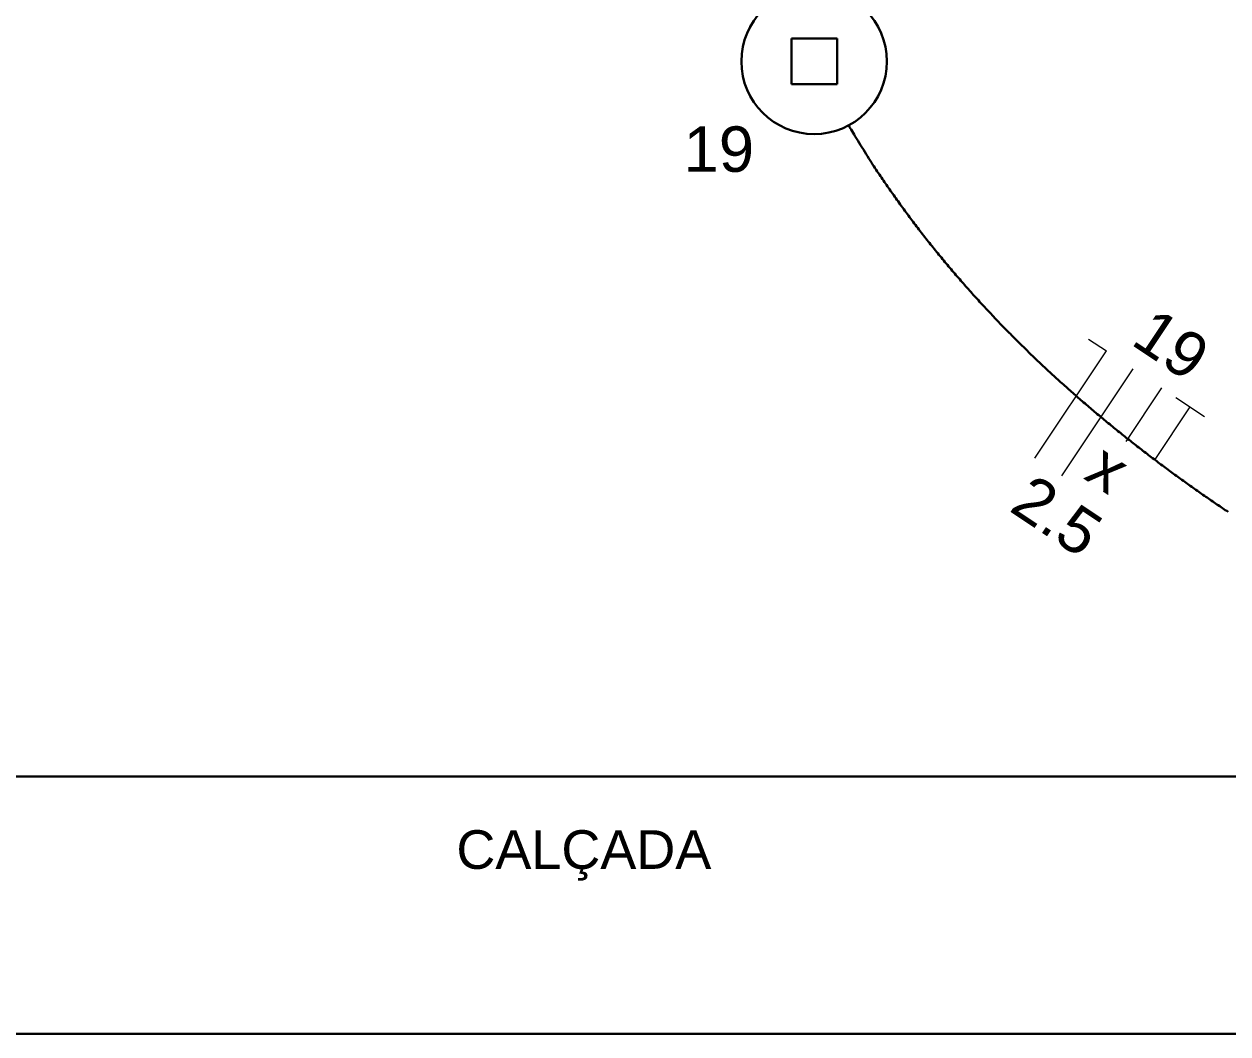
# Model space of a CAD drawing. Header units: millimetres. Extents: x 0 to 55.3, y 20.8 to 61.4.
# Drawn here: x 10.944 to 13.281, y 49.925 to 51.887 of the extents above; entities that cross this region are included whole.
import ezdxf

# ---------------------------------------------------------------- set-up
doc = ezdxf.new("R2010")
doc.units = ezdxf.units.MM
for name, color, linetype, lineweight in [('ARQ_-_DENÍVEL', 1, 'Continuous', 30), ('ARQ_-_TXT__15', 54, 'Continuous', 5), ('EL-Condutos', 4, 'Continuous', 30), ('EL-Fios', 2, 'Continuous', 20), ('EL-Textos_fios', 2, 'Continuous', 20), ('EL-Textos_pontos', 2, 'Continuous', 30), ('P-SIMBOL', 3, 'Continuous', 30)]:
    doc.layers.add(name, color=color, linetype=linetype, lineweight=lineweight)
doc.styles.add('Arial', font='Arial')
doc.styles.add('simplex', font='Arial')

msp = doc.modelspace()

# ---------------------------------------------------------------- linework, layer by layer
at = {"layer": 'ARQ_-_DENÍVEL'}
msp.add_line((14.850002, 50.425499), (10.700002, 50.425499), dxfattribs=at)
at = {"layer": 'ARQ_-_DENÍVEL', "flags": 128}
msp.add_lwpolyline([(14.850002, 49.925499), (10.200002, 49.925499), (10.200002, 53.925499)], dxfattribs=at)
at = {"layer": 'EL-Condutos', "linetype": 'Continuous', "flags": 128}
msp.add_lwpolyline([(13.281744, 50.939367), (13.279015, 50.941196), (13.276288, 50.943028), (13.273562, 50.944863), (13.270839, 50.9467), (13.268117, 50.948541), (13.265397, 50.950384), (13.26268, 50.95223), (13.259964, 50.954078), (13.25725, 50.95593), (13.254537, 50.957784), (13.251827, 50.959641), (13.249119, 50.961501), (13.246413, 50.963364), (13.243708, 50.96523), (13.241006, 50.967098), (13.238305, 50.968969), (13.235607, 50.970843), (13.23291, 50.97272), (13.230175, 50.974628), (13.227442, 50.97654), (13.224711, 50.978454), (13.221981, 50.980371), (13.219254, 50.982291), (13.216529, 50.984214), (13.213807, 50.98614), (13.211086, 50.988068), (13.208367, 50.99), (13.205651, 50.991935), (13.202936, 50.993873), (13.200224, 50.995814), (13.197514, 50.997757), (13.194806, 50.999704), (13.1921, 51.001654), (13.189396, 51.003607), (13.186695, 51.005562), (13.183996, 51.007521), (13.181298, 51.009483), (13.178603, 51.011448), (13.175874, 51.013443), (13.173146, 51.015441), (13.170421, 51.017442), (13.167698, 51.019446), (13.164977, 51.021453), (13.162259, 51.023464), (13.159542, 51.025478), (13.156829, 51.027494), (13.154117, 51.029514), (13.151408, 51.031537), (13.148701, 51.033563), (13.145997, 51.035593), (13.143295, 51.037625), (13.140595, 51.039661), (13.137898, 51.0417), (13.135203, 51.043742), (13.132511, 51.045787), (13.129821, 51.047835), (13.127133, 51.049886), (13.124448, 51.051941), (13.121731, 51.054025), (13.119017, 51.056112), (13.116305, 51.058202), (13.113596, 51.060296), (13.11089, 51.062393), (13.108186, 51.064493), (13.105484, 51.066596), (13.102786, 51.068703), (13.100089, 51.070813), (13.097396, 51.072927), (13.094705, 51.075043), (13.092016, 51.077163), (13.08933, 51.079286), (13.086647, 51.081413), (13.083966, 51.083543), (13.081288, 51.085676), (13.078613, 51.087813), (13.07594, 51.089952), (13.07327, 51.092096), (13.070603, 51.094242), (13.067907, 51.096417), (13.065215, 51.098595), (13.062524, 51.100777), (13.059837, 51.102962), (13.057153, 51.105151), (13.054471, 51.107343), (13.051792, 51.109538), (13.049116, 51.111737), (13.046443, 51.113939), (13.043773, 51.116145), (13.041105, 51.118354), (13.038441, 51.120567), (13.035779, 51.122783), (13.03312, 51.125003), (13.030464, 51.127226), (13.027811, 51.129452), (13.025161, 51.131682), (13.022514, 51.133916), (13.01987, 51.136153), (13.017229, 51.138393), (13.014562, 51.140661), (13.011898, 51.142933), (13.009238, 51.145208), (13.00658, 51.147487), (13.003926, 51.149769), (13.001274, 51.152055), (12.998626, 51.154344), (12.995981, 51.156637), (12.993339, 51.158934), (12.9907, 51.161234), (12.988064, 51.163538), (12.985431, 51.165846), (12.982802, 51.168157), (12.980175, 51.170471), (12.977552, 51.17279), (12.974932, 51.175111), (12.972316, 51.177437), (12.969702, 51.179766), (12.967092, 51.182099), (12.964485, 51.184435), (12.961855, 51.186799), (12.959228, 51.189166), (12.956605, 51.191537), (12.953985, 51.193911), (12.951368, 51.19629), (12.948755, 51.198672), (12.946145, 51.201058), (12.943538, 51.203447), (12.940935, 51.20584), (12.938336, 51.208237), (12.935739, 51.210638), (12.933147, 51.213042), (12.930557, 51.21545), (12.927972, 51.217862), (12.925389, 51.220277), (12.922811, 51.222696), (12.920235, 51.225119), (12.917664, 51.227546), (12.915095, 51.229976), (12.912531, 51.232411), (12.909945, 51.234872), (12.907363, 51.237337), (12.904785, 51.239805), (12.902211, 51.242278), (12.89964, 51.244754), (12.897073, 51.247234), (12.894509, 51.249718), (12.89195, 51.252206), (12.889394, 51.254698), (12.886841, 51.257193), (12.884293, 51.259693), (12.881748, 51.262196), (12.879207, 51.264703), (12.87667, 51.267214), (12.874137, 51.269729), (12.871607, 51.272247), (12.869081, 51.27477), (12.866559, 51.277296), (12.864041, 51.279827), (12.861527, 51.282361), (12.858993, 51.284922), (12.856464, 51.287488), (12.853938, 51.290057), (12.851417, 51.29263), (12.848899, 51.295208), (12.846386, 51.297789), (12.843877, 51.300374), (12.841371, 51.302962), (12.83887, 51.305555), (12.836373, 51.308152), (12.83388, 51.310752), (12.831391, 51.313357), (12.828906, 51.315965), (12.826426, 51.318577), (12.82395, 51.321193), (12.821478, 51.323812), (12.81901, 51.326436), (12.816546, 51.329063), (12.814087, 51.331694), (12.811632, 51.334329), (12.80916, 51.336991), (12.806692, 51.339656), (12.804228, 51.342326), (12.801769, 51.345), (12.799314, 51.347678), (12.796864, 51.35036), (12.794418, 51.353045), (12.791976, 51.355735), (12.789538, 51.35843), (12.787105, 51.361128), (12.784676, 51.363831), (12.782252, 51.366538), (12.779831, 51.369249), (12.777415, 51.371965), (12.775004, 51.374685), (12.772596, 51.37741), (12.770193, 51.380139), (12.767793, 51.382873), (12.765398, 51.385611), (12.763007, 51.388355), (12.7606, 51.391127), (12.758196, 51.393904), (12.755797, 51.396686), (12.753403, 51.399471), (12.751013, 51.402261), (12.748628, 51.405055), (12.746248, 51.407852), (12.743873, 51.410654), (12.741503, 51.413458), (12.739139, 51.416266), (12.73678, 51.419077), (12.734426, 51.42189), (12.732078, 51.424707), (12.729736, 51.427525), (12.7274, 51.430347), (12.72507, 51.43317), (12.722746, 51.435995), (12.720428, 51.438822), (12.718117, 51.441651), (12.715812, 51.444481), (12.713493, 51.447339), (12.71118, 51.450198), (12.708873, 51.453059), (12.706572, 51.455924), (12.704275, 51.458793), (12.701984, 51.461667), (12.699697, 51.464546), (12.697415, 51.46743), (12.695136, 51.470322), (12.69286, 51.47322), (12.690588, 51.476127), (12.688317, 51.479042), (12.68605, 51.481966), (12.683784, 51.4849), (12.681519, 51.487845), (12.679255, 51.490801), (12.676993, 51.493769), (12.67473, 51.496749), (12.672468, 51.499743), (12.670205, 51.50275), (12.66792, 51.5058), (12.665637, 51.508862), (12.663355, 51.511934), (12.661077, 51.515013), (12.658804, 51.518097), (12.656538, 51.521183), (12.65428, 51.524269), (12.652032, 51.527351), (12.649794, 51.530429), (12.64757, 51.533498), (12.645359, 51.536557), (12.643164, 51.539603), (12.640987, 51.542634), (12.638827, 51.545647), (12.636688, 51.548639), (12.634571, 51.551608), (12.632477, 51.554552), (12.630407, 51.557467), (12.628363, 51.560352), (12.626347, 51.563204), (12.624339, 51.566049), (12.622356, 51.568868), (12.62039, 51.57167), (12.618438, 51.574463), (12.616493, 51.577259), (12.61455, 51.580066), (12.612603, 51.582893), (12.610646, 51.585751), (12.608674, 51.588649), (12.606682, 51.591596), (12.604664, 51.594602), (12.602613, 51.597677), (12.600526, 51.60083), (12.598395, 51.60407), (12.596216, 51.607407), (12.593983, 51.610851), (12.59169, 51.614411), (12.589332, 51.618097), (12.586903, 51.621917), (12.584397, 51.625883), (12.581787, 51.630039), (12.579114, 51.634317), (12.576399, 51.638679), (12.573665, 51.643091), (12.570931, 51.647516), (12.568221, 51.651917), (12.565553, 51.656259), (12.562951, 51.660505), (12.560435, 51.664619), (12.558026, 51.668565), (12.555746, 51.672307), (12.553616, 51.675809), (12.551656, 51.679034), (12.549889, 51.681947), (12.548336, 51.68451), (12.547018, 51.686689), (12.545955, 51.688446), (12.54517, 51.689746), (12.544683, 51.690553), (12.544516, 51.69083)], dxfattribs=at)
at = {"layer": 'EL-Fios'}
for p, q in [((13.010802, 51.274999), (13.045502, 51.251899)), ((12.906802, 51.043899), (13.045502, 51.251899)), ((12.958802, 51.009199), (13.097502, 51.217249)), ((13.083502, 51.076299), (13.152852, 51.180299)), ((13.180502, 51.161899), (13.235952, 51.124899)), ((13.138902, 51.039399), (13.208252, 51.143399))]:
    msp.add_line(p, q, dxfattribs=at)
at = {"layer": 'P-SIMBOL'}
for p, q in [((12.434052, 51.858599), (12.522552, 51.858599)), ((12.434052, 51.770199), (12.434052, 51.858599)), ((12.522552, 51.858599), (12.522552, 51.770199)), ((12.522552, 51.770199), (12.434052, 51.770199))]:
    msp.add_line(p, q, dxfattribs=at)
msp.add_circle((12.478052, 51.814399), 0.14125, dxfattribs=at)

# ---------------------------------------------------------------- texts
at = {"layer": 'ARQ_-_TXT__15', "color": 1, "insert": (12.031002, 50.222999), "char_height": 0.075, "width": 0.63, "attachment_point": 8, "line_spacing_factor": 0.798, "style": 'simplex'}
msp.add_mtext('CALÇADA', dxfattribs=at)
at = {"layer": 'EL-Textos_fios', "char_height": 0.08825, "attachment_point": 8, "rotation": 326.305194, "line_spacing_factor": 0.798, "style": 'Arial'}
for s, insert, width in [('19', (13.146657, 51.22723), 0.2118), ('x', (13.024657, 50.98823), 0.1059), ('2.5', (12.924657, 50.89423), 0.3177)]:
    msp.add_mtext(s, dxfattribs=dict(at, insert=insert, width=width))
at = {"layer": 'EL-Textos_pontos', "insert": (12.293002, 51.598621), "char_height": 0.08825, "width": 0.2118, "attachment_point": 8, "line_spacing_factor": 0.798, "style": 'Arial'}
msp.add_mtext('19', dxfattribs=at)

doc.saveas('drawing.dxf')
